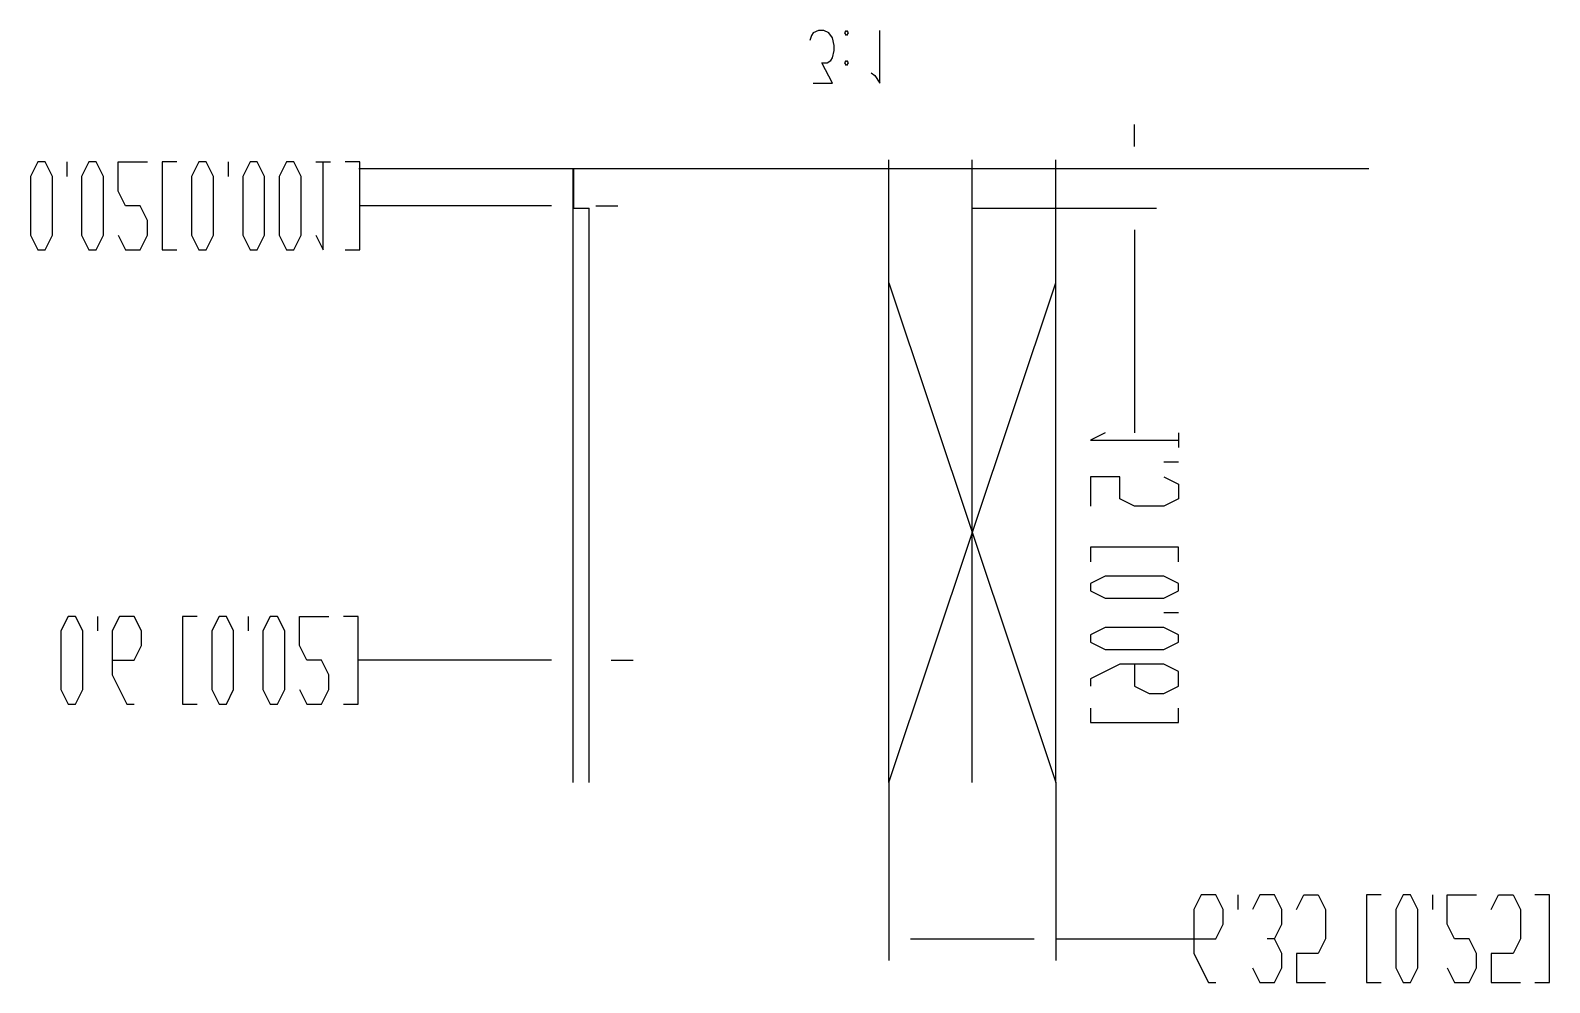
# Model space of a CAD drawing. Header units: millimetres. Extents: x -1 to 1014, y -756 to 757.
# Drawn here: x 749.48 to 795.93, y 447.33 to 476.47 of the extents above; entities that cross this region are included whole.
import ezdxf

# ---------------------------------------------------------------- set-up
doc = ezdxf.new("R2010")
doc.units = ezdxf.units.MM

# ---------------------------------------------------------------- blocks, each defined once
blk = doc.blocks.new('blockName2')
for points in [[(773.41, 474.855), (774.001, 474.855), (773.679, 475.469), (773.84, 475.469), (773.947, 475.546), (774.001, 475.622), (774.055, 475.853), (774.055, 476.006), (774.001, 476.236), (773.893, 476.39), (773.732, 476.466), (773.571, 476.466), (773.41, 476.39), (773.356, 476.313), (773.303, 476.16)], [(774.43, 476.313), (774.377, 476.39), (774.43, 476.466), (774.484, 476.39), (774.43, 476.313)], [(775.182, 475.162), (775.29, 475.085), (775.451, 474.855), (775.451, 476.466)], [(774.43, 475.392), (774.377, 475.469), (774.43, 475.546), (774.484, 475.469), (774.43, 475.392)], [(783.232, 472.911), (783.232, 473.583)], [(749.699, 472.441), (749.475, 471.993), (749.475, 470.203), (749.699, 469.755), (749.923, 469.755), (750.147, 470.203), (750.147, 471.993), (749.923, 472.441), (749.699, 472.441)], [(750.594, 472.441), (750.594, 471.993)], [(751.266, 472.441), (751.042, 471.993), (751.042, 470.203), (751.266, 469.755), (751.49, 469.755), (751.713, 470.203), (751.713, 471.993), (751.49, 472.441), (751.266, 472.441)], [(752.161, 470.203), (752.385, 469.755), (752.832, 469.755), (753.056, 470.203), (753.056, 470.65), (752.832, 471.098), (752.385, 471.098), (752.161, 471.545), (752.161, 472.441), (753.056, 472.441)], [(753.504, 472.441), (753.504, 469.755), (753.951, 469.755)], [(753.951, 472.441), (753.504, 472.441)], [(754.623, 472.441), (754.399, 471.993), (754.399, 470.203), (754.623, 469.755), (754.847, 469.755), (755.071, 470.203), (755.071, 471.993), (754.847, 472.441), (754.623, 472.441)], [(755.518, 472.441), (755.518, 471.993)], [(756.19, 472.441), (755.966, 471.993), (755.966, 470.203), (756.19, 469.755), (756.413, 469.755), (756.637, 470.203), (756.637, 471.993), (756.413, 472.441), (756.19, 472.441)], [(757.309, 472.441), (757.085, 471.993), (757.085, 470.203), (757.309, 469.755), (757.532, 469.755), (757.756, 470.203), (757.756, 471.993), (757.532, 472.441), (757.309, 472.441)], [(758.204, 470.203), (758.428, 469.755), (758.428, 472.441)], [(758.204, 472.441), (758.651, 472.441)], [(759.099, 469.755), (759.547, 469.755), (759.547, 472.441), (759.099, 472.441)], [(775.718, 453.458), (775.718, 472.508)], [(778.276, 453.458), (778.276, 472.508)], [(780.834, 453.458), (780.834, 472.508)], [(759.513, 472.24), (790.395, 472.24)], [(766.076, 453.458), (766.076, 472.24)], [(766.092, 471.031), (766.092, 472.24)], [(778.276, 472.24), (783.904, 472.24)], [(766.076, 471.031), (766.076, 471.769)], [(766.092, 471.031), (766.092, 471.769)], [(765.404, 471.098), (759.547, 471.098)], [(766.092, 471.031), (766.559, 471.031)], [(766.559, 453.458), (766.559, 471.031)], [(766.763, 471.098), (767.435, 471.098)], [(778.276, 471.031), (783.904, 471.031)], [(783.232, 470.36), (783.232, 464.151)], [(775.718, 468.742), (780.834, 453.458)], [(775.718, 453.458), (780.834, 468.742)], [(782.337, 464.151), (781.889, 463.928), (784.575, 463.928)], [(784.575, 464.151), (784.575, 463.704)], [(784.575, 463.256), (784.127, 463.256)], [(784.127, 462.809), (784.575, 462.585), (784.575, 462.137), (784.127, 461.913), (783.232, 461.913), (782.785, 462.137), (782.785, 462.809), (781.889, 462.809), (781.889, 461.913)], [(784.575, 460.66), (781.889, 460.66), (781.889, 460.212)], [(784.575, 460.212), (784.575, 460.66)], [(784.575, 459.541), (784.127, 459.765), (782.337, 459.765), (781.889, 459.541), (781.889, 459.317), (782.337, 459.093), (784.127, 459.093), (784.575, 459.317), (784.575, 459.541)], [(750.633, 458.54), (750.409, 458.093), (750.409, 456.302), (750.633, 455.854), (750.856, 455.854), (751.08, 456.302), (751.08, 458.093), (750.856, 458.54), (750.633, 458.54)], [(751.528, 458.54), (751.528, 458.093)], [(751.975, 457.197), (752.647, 457.197), (752.871, 457.645), (752.871, 458.093), (752.647, 458.54), (752.199, 458.54), (751.975, 458.093), (751.975, 456.75), (752.423, 455.854), (752.647, 455.854)], [(754.124, 458.54), (754.124, 455.854), (754.571, 455.854)], [(754.571, 458.54), (754.124, 458.54)], [(755.243, 458.54), (755.019, 458.093), (755.019, 456.302), (755.243, 455.854), (755.467, 455.854), (755.69, 456.302), (755.69, 458.093), (755.467, 458.54), (755.243, 458.54)], [(756.138, 458.54), (756.138, 458.093)], [(756.81, 458.54), (756.586, 458.093), (756.586, 456.302), (756.81, 455.854), (757.033, 455.854), (757.257, 456.302), (757.257, 458.093), (757.033, 458.54), (756.81, 458.54)], [(757.705, 456.302), (757.929, 455.854), (758.376, 455.854), (758.6, 456.302), (758.6, 456.75), (758.376, 457.197), (757.929, 457.197), (757.705, 457.645), (757.705, 458.54), (758.6, 458.54)], [(759.048, 455.854), (759.495, 455.854), (759.495, 458.54), (759.048, 458.54)], [(784.575, 458.646), (784.127, 458.646)], [(784.575, 457.974), (784.127, 458.198), (782.337, 458.198), (781.889, 457.974), (781.889, 457.751), (782.337, 457.527), (784.127, 457.527), (784.575, 457.751), (784.575, 457.974)], [(766.076, 456.47), (766.076, 457.869)], [(766.559, 456.47), (766.559, 457.869)], [(765.404, 457.197), (759.495, 457.197)], [(767.231, 457.197), (767.902, 457.197)], [(783.232, 457.079), (783.232, 456.408), (783.68, 456.184), (784.127, 456.184), (784.575, 456.408), (784.575, 456.855), (784.127, 457.079), (782.785, 457.079), (781.889, 456.632), (781.889, 456.408)], [(781.889, 455.736), (781.889, 455.289), (784.575, 455.289), (784.575, 455.736)], [(775.718, 453.458), (775.718, 448.007)], [(780.834, 453.458), (780.834, 448.007)], [(785.05, 448.678), (785.722, 448.678), (785.946, 449.126), (785.946, 449.573), (785.722, 450.021), (785.274, 450.021), (785.05, 449.573), (785.05, 448.231), (785.498, 447.335), (785.722, 447.335)], [(786.393, 450.021), (786.393, 449.573)], [(787.512, 448.678), (787.736, 449.126), (787.736, 449.573), (787.512, 450.021), (787.065, 450.021), (786.841, 449.573)], [(788.184, 449.573), (788.407, 450.021), (788.855, 450.021), (789.079, 449.573), (789.079, 448.678), (788.855, 448.231), (788.184, 448.231), (788.184, 447.335), (789.079, 447.335)], [(790.332, 450.021), (790.332, 447.335), (790.78, 447.335)], [(790.78, 450.021), (790.332, 450.021)], [(791.451, 450.021), (791.227, 449.573), (791.227, 447.783), (791.451, 447.335), (791.675, 447.335), (791.899, 447.783), (791.899, 449.573), (791.675, 450.021), (791.451, 450.021)], [(792.346, 450.021), (792.346, 449.573)], [(792.794, 447.783), (793.018, 447.335), (793.465, 447.335), (793.689, 447.783), (793.689, 448.231), (793.465, 448.678), (793.018, 448.678), (792.794, 449.126), (792.794, 450.021), (793.689, 450.021)], [(794.137, 449.573), (794.361, 450.021), (794.808, 450.021), (795.032, 449.573), (795.032, 448.678), (794.808, 448.231), (794.137, 448.231), (794.137, 447.335), (795.032, 447.335)], [(795.48, 447.335), (795.927, 447.335), (795.927, 450.021), (795.48, 450.021)], [(776.389, 448.678), (780.162, 448.678)], [(780.834, 448.678), (785.05, 448.678)], [(786.841, 447.783), (787.065, 447.335), (787.512, 447.335), (787.736, 447.783), (787.736, 448.231), (787.512, 448.678), (787.288, 448.678)]]:
    blk.add_lwpolyline(points)

msp = doc.modelspace()

# ---------------------------------------------------------------- block references
msp.add_blockref('blockName2', (0, 0))

doc.saveas('drawing.dxf')
